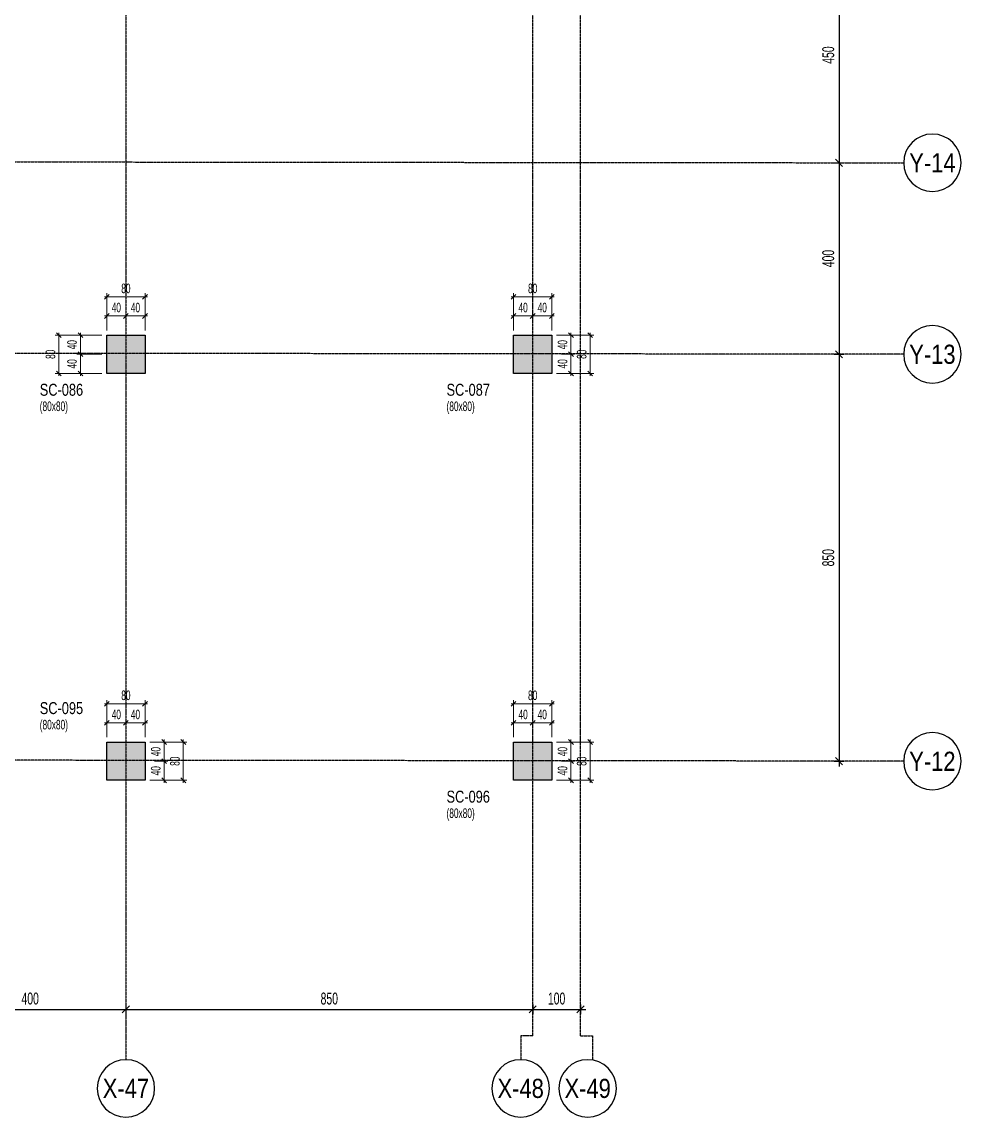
# Model space of a CAD drawing. Header units: millimetres. Extents: x -832 to 6845, y -750 to 4194.
# Drawn here: x 4883 to 6845, y -750 to 1537 of the extents above; entities that cross this region are included whole.
import ezdxf
from ezdxf.enums import TextEntityAlignment as Align

# ---------------------------------------------------------------- set-up
doc = ezdxf.new("R2010")
doc.units = ezdxf.units.MM
doc.header["$LTSCALE"] = 100
doc.header["$PDSIZE"] = -100
doc.linetypes.add('DASHDOT', pattern=[2.4, 2, -0.2, 0, -0.2])
for name, color, linetype in [('AKS BALON_ULK', 9, 'Continuous'), ('AKS YAZI_ULK', 20, 'Continuous'), ('AKS_ULK', 8, 'DASHDOT'), ('KOLON-PERDE CEKIRDEK_ULK', 4, 'Continuous'), ('OLCU DIS_ULK', 7, 'Continuous'), ('TARAMA SOLID_ULK', 251, 'Continuous')]:
    doc.layers.add(name, color=color, linetype=linetype)
for name, color, linetype, lineweight in [('KOLON BOYUT_ULK', 255, 'Continuous', 13), ('KOLON ISIM_ULK', 91, 'Continuous', 13), ('OLCU IC_ULK', 146, 'Continuous', 18)]:
    doc.layers.add(name, color=color, linetype=linetype, lineweight=lineweight)
doc.styles.add('ULK-SIMPLXTW.shx', font='ARIALN.TTF')
doc.styles.add('ulkr-simplxtw.shx', font='ulkr-simplxtw.shx', dxfattribs={"width": 0.65})
doc.dimstyles.new('1-100-DIS_ULK', dxfattribs={"dimscale": 100, "dimtxt": 0.25, "dimasz": 0.15, "dimexe": 0.1, "dimexo": 0.1, "dimgap": 0.1, "dimtad": 1, "dimdec": 0, "dimzin": 9, "dimdsep": 46, "dimtxsty": 'ulkr-simplxtw.shx', "dimblk": 'OBLIQUE', "dimcen": 0.1, "dimdle": 0.11, "dimclrd": 256, "dimclre": 256, "dimclrt": 3, "dimadec": 0, "dimazin": 0, "dimtfac": 1, "dimtdec": 0, "dimtix": 1, "dimtmove": 1, "dimatfit": 3, "dimldrblk": 'OBLIQUE', "dimfxl": 1, "dimtolj": 1, "dimtzin": 12, "dimarcsym": 0})
doc.dimstyles.new('1-100-IC_ULK', dxfattribs={"dimscale": 10, "dimtxt": 2, "dimasz": 1, "dimexe": 0.75, "dimexo": 1, "dimgap": 0.75, "dimtad": 1, "dimdec": 1, "dimzin": 9, "dimdsep": 46, "dimtxsty": 'ulkr-simplxtw.shx', "dimblk": 'OBLIQUE', "dimcen": 0.1, "dimdle": 0.5, "dimclrd": 146, "dimclre": 146, "dimclrt": 2, "dimadec": 0, "dimazin": 2, "dimtfac": 1, "dimtdec": 1, "dimtix": 1, "dimtmove": 2, "dimatfit": 3, "dimldrblk": 'OBLIQUE', "dimfxl": 1, "dimtolj": 1, "dimtzin": 0, "dimlwd": -1, "dimlwe": -1, "dimarcsym": 0})

# ---------------------------------------------------------------- blocks, each defined once
blk = doc.blocks.new('AKS SEMBOL_ULK')
at = {"layer": 'AKS BALON_ULK', "linetype": 'ByBlock'}
blk.add_circle((0, -41.2), 60, dxfattribs=at)
at = {"layer": 'AKS YAZI_ULK', "style": 'ULK-SIMPLXTW.shx'}
blk.add_attdef('1', text='', height=40, dxfattribs=at).set_placement((0, -41.2), align=Align.MIDDLE)
blk = doc.blocks.new('_Oblique')
at = {"color": 0, "linetype": 'ByBlock', "lineweight": -2}
blk.add_line((-0.5, -0.5), (0.5, 0.5), dxfattribs=at)
blk = doc.blocks.new('*D931')
at = {"layer": 'Defpoints', "color": 0, "transparency": 16777216}
for p in [(6570.2, 1693.2), (6570.2, 1243.2), (6590.2, 1243.2)]:
    blk.add_point(p, dxfattribs=at)
at = {"layer": 'OLCU DIS_ULK', "lineweight": -2, "transparency": 16777216}
for p, q in [((6580.2, 1693.2), (6600.2, 1693.2)), ((6590.2, 1704.2), (6590.2, 1232.2)), ((6580.2, 1243.2), (6600.2, 1243.2))]:
    blk.add_line(p, q, dxfattribs=at)
at = {"layer": 'OLCU DIS_ULK', "lineweight": -2, "transparency": 16777216, "xscale": 15, "yscale": 15, "zscale": 15}
for p, rotation in [((6590.2, 1693.2), 90), ((6590.2, 1243.2), 270)]:
    blk.add_blockref('_Oblique', p, dxfattribs=dict(at, rotation=rotation))
at = {"layer": 'OLCU DIS_ULK', "color": 3, "transparency": 16777216, "insert": (6567.7, 1468.2), "char_height": 25, "attachment_point": 5, "rotation": 90, "style": 'ulkr-simplxtw.shx'}
blk.add_mtext('\\A1;450', dxfattribs=at)
blk = doc.blocks.new('*D934')
at = {"layer": 'Defpoints', "color": 0, "transparency": 16777216}
for p in [(6570.2, 843.2), (6570.2, -6.8), (6590.2, -6.8)]:
    blk.add_point(p, dxfattribs=at)
at = {"layer": 'OLCU DIS_ULK', "lineweight": -2, "transparency": 16777216}
for p, q in [((6590.2, 854.2), (6590.2, -17.8)), ((6580.2, 843.2), (6600.2, 843.2)), ((6580.2, -6.8), (6600.2, -6.8))]:
    blk.add_line(p, q, dxfattribs=at)
at = {"layer": 'OLCU DIS_ULK', "lineweight": -2, "transparency": 16777216, "xscale": 15, "yscale": 15, "zscale": 15}
for p, rotation in [((6590.2, 843.2), 90), ((6590.2, -6.8), 270)]:
    blk.add_blockref('_Oblique', p, dxfattribs=dict(at, rotation=rotation))
at = {"layer": 'OLCU DIS_ULK', "color": 3, "transparency": 16777216, "insert": (6567.7, 418.2), "char_height": 25, "attachment_point": 5, "rotation": 90, "style": 'ulkr-simplxtw.shx'}
blk.add_mtext('\\A1;850', dxfattribs=at)
blk = doc.blocks.new('*D935')
at = {"layer": 'Defpoints', "color": 0, "transparency": 16777216}
for p in [(6570.2, 1243.2), (6570.2, 843.2), (6590.2, 843.2)]:
    blk.add_point(p, dxfattribs=at)
at = {"layer": 'OLCU DIS_ULK', "lineweight": -2, "transparency": 16777216}
for p, q in [((6580.2, 1243.2), (6600.2, 1243.2)), ((6590.2, 1254.2), (6590.2, 832.2)), ((6580.2, 843.2), (6600.2, 843.2))]:
    blk.add_line(p, q, dxfattribs=at)
at = {"layer": 'OLCU DIS_ULK', "lineweight": -2, "transparency": 16777216, "xscale": 15, "yscale": 15, "zscale": 15}
for p, rotation in [((6590.2, 1243.2), 90), ((6590.2, 843.2), 270)]:
    blk.add_blockref('_Oblique', p, dxfattribs=dict(at, rotation=rotation))
at = {"layer": 'OLCU DIS_ULK', "color": 3, "transparency": 16777216, "insert": (6567.7, 1043.2), "char_height": 25, "attachment_point": 5, "rotation": 90, "style": 'ulkr-simplxtw.shx'}
blk.add_mtext('\\A1;400', dxfattribs=at)
blk = doc.blocks.new('*D947')
at = {"layer": 'Defpoints', "color": 0, "transparency": 16777216}
for p in [(5950, -505.3), (6050, -505.3), (6050, -525.3)]:
    blk.add_point(p, dxfattribs=at)
at = {"layer": 'OLCU DIS_ULK', "lineweight": -2, "transparency": 16777216}
for p, q in [((5939, -525.3), (6061, -525.3)), ((5950, -515.3), (5950, -535.3)), ((6050, -515.3), (6050, -535.3))]:
    blk.add_line(p, q, dxfattribs=at)
at = {"layer": 'OLCU DIS_ULK', "lineweight": -2, "transparency": 16777216, "xscale": 15, "yscale": 15, "zscale": 15, "rotation": 180}
blk.add_blockref('_Oblique', (5950, -525.3), dxfattribs=at)
at = {"layer": 'OLCU DIS_ULK', "lineweight": -2, "transparency": 16777216, "xscale": 15, "yscale": 15, "zscale": 15}
blk.add_blockref('_Oblique', (6050, -525.3), dxfattribs=at)
at = {"layer": 'OLCU DIS_ULK', "color": 3, "transparency": 16777216, "insert": (6000, -502.8), "char_height": 25, "attachment_point": 5, "style": 'ulkr-simplxtw.shx'}
blk.add_mtext('\\A1;100', dxfattribs=at)
blk = doc.blocks.new('*D953')
at = {"layer": 'Defpoints', "color": 0, "transparency": 16777216}
for p in [(4700, -505.3), (5100, -505.3), (5100, -525.3)]:
    blk.add_point(p, dxfattribs=at)
at = {"layer": 'OLCU DIS_ULK', "lineweight": -2, "transparency": 16777216}
for p, q in [((4689, -525.3), (5111, -525.3)), ((4700, -515.3), (4700, -535.3)), ((5100, -515.3), (5100, -535.3))]:
    blk.add_line(p, q, dxfattribs=at)
at = {"layer": 'OLCU DIS_ULK', "lineweight": -2, "transparency": 16777216, "xscale": 15, "yscale": 15, "zscale": 15, "rotation": 180}
blk.add_blockref('_Oblique', (4700, -525.3), dxfattribs=at)
at = {"layer": 'OLCU DIS_ULK', "lineweight": -2, "transparency": 16777216, "xscale": 15, "yscale": 15, "zscale": 15}
blk.add_blockref('_Oblique', (5100, -525.3), dxfattribs=at)
at = {"layer": 'OLCU DIS_ULK', "color": 3, "transparency": 16777216, "insert": (4900, -502.8), "char_height": 25, "attachment_point": 5, "style": 'ulkr-simplxtw.shx'}
blk.add_mtext('\\A1;400', dxfattribs=at)
blk = doc.blocks.new('*D955')
at = {"layer": 'Defpoints', "color": 0, "transparency": 16777216}
for p in [(5100, -505.3), (5950, -505.3), (5950, -525.3)]:
    blk.add_point(p, dxfattribs=at)
at = {"layer": 'OLCU DIS_ULK', "lineweight": -2, "transparency": 16777216}
for p, q in [((5089, -525.3), (5961, -525.3)), ((5100, -515.3), (5100, -535.3)), ((5950, -515.3), (5950, -535.3))]:
    blk.add_line(p, q, dxfattribs=at)
at = {"layer": 'OLCU DIS_ULK', "lineweight": -2, "transparency": 16777216, "xscale": 15, "yscale": 15, "zscale": 15, "rotation": 180}
blk.add_blockref('_Oblique', (5100, -525.3), dxfattribs=at)
at = {"layer": 'OLCU DIS_ULK', "lineweight": -2, "transparency": 16777216, "xscale": 15, "yscale": 15, "zscale": 15}
blk.add_blockref('_Oblique', (5950, -525.3), dxfattribs=at)
at = {"layer": 'OLCU DIS_ULK', "color": 3, "transparency": 16777216, "insert": (5525, -502.8), "char_height": 25, "attachment_point": 5, "style": 'ulkr-simplxtw.shx'}
blk.add_mtext('\\A1;850', dxfattribs=at)
blk = doc.blocks.new('*U12')
at = {"layer": 'KOLON BOYUT_ULK', "style": 'ulkr-simplxtw.shx', "width": 0.65}
blk.add_attdef('2', text='', height=20, dxfattribs=at).set_placement((0, -37), align=Align.TOP_LEFT)
at = {"layer": 'KOLON ISIM_ULK', "style": 'ulkr-simplxtw.shx', "width": 0.8}
blk.add_attdef('1', text='', height=25, dxfattribs=at).set_placement((0, 0), align=Align.TOP_LEFT)
blk = doc.blocks.new('*D1053')
at = {"layer": 'Defpoints', "color": 0, "transparency": 16777216}
for p in [(5005, 883.2), (5060, 883.2), (5060, 843.2)]:
    blk.add_point(p, dxfattribs=at)
at = {"layer": 'OLCU IC_ULK', "color": 146, "linetype": 'Continuous', "transparency": 16777216}
for p, q in [((5050, 883.2), (4997.5, 883.2)), ((5050, 843.2), (4997.5, 843.2))]:
    blk.add_line(p, q, dxfattribs=at)
at = {"layer": 'OLCU IC_ULK', "color": 146, "transparency": 16777216}
blk.add_line((5005, 838.2), (5005, 888.2), dxfattribs=at)
at = {"layer": 'OLCU IC_ULK', "color": 146, "transparency": 16777216, "xscale": 10, "yscale": 10, "zscale": 10}
for p, rotation in [((5005, 883.2), 90), ((5005, 843.2), 270)]:
    blk.add_blockref('_Oblique', p, dxfattribs=dict(at, rotation=rotation))
at = {"layer": 'OLCU IC_ULK', "color": 2, "transparency": 16777216, "insert": (4987.5, 863.2), "char_height": 20, "attachment_point": 5, "rotation": 90, "style": 'ulkr-simplxtw.shx'}
blk.add_mtext('\\A1;40', dxfattribs=at)
blk = doc.blocks.new('*D1054')
at = {"layer": 'Defpoints', "color": 0, "transparency": 16777216}
for p in [(5005, 843.2), (5060, 843.2), (5060, 803.2)]:
    blk.add_point(p, dxfattribs=at)
at = {"layer": 'OLCU IC_ULK', "color": 146, "transparency": 16777216}
blk.add_line((5005, 798.2), (5005, 848.2), dxfattribs=at)
at = {"layer": 'OLCU IC_ULK', "color": 146, "linetype": 'Continuous', "transparency": 16777216}
for p, q in [((5050, 843.2), (4997.5, 843.2)), ((5050, 803.2), (4997.5, 803.2))]:
    blk.add_line(p, q, dxfattribs=at)
at = {"layer": 'OLCU IC_ULK', "color": 146, "transparency": 16777216, "xscale": 10, "yscale": 10, "zscale": 10}
for p, rotation in [((5005, 843.2), 90), ((5005, 803.2), 270)]:
    blk.add_blockref('_Oblique', p, dxfattribs=dict(at, rotation=rotation))
at = {"layer": 'OLCU IC_ULK', "color": 2, "transparency": 16777216, "insert": (4987.5, 823.2), "char_height": 20, "attachment_point": 5, "rotation": 90, "style": 'ulkr-simplxtw.shx'}
blk.add_mtext('\\A1;40', dxfattribs=at)
blk = doc.blocks.new('*D1055')
at = {"layer": 'Defpoints', "color": 0, "transparency": 16777216}
for p in [(4960, 883.2), (5060, 883.2), (5060, 803.2)]:
    blk.add_point(p, dxfattribs=at)
at = {"layer": 'OLCU IC_ULK', "color": 146, "linetype": 'Continuous', "transparency": 16777216}
for p, q in [((5050, 883.2), (4952.5, 883.2)), ((5050, 803.2), (4952.5, 803.2))]:
    blk.add_line(p, q, dxfattribs=at)
at = {"layer": 'OLCU IC_ULK', "color": 146, "transparency": 16777216}
blk.add_line((4960, 798.2), (4960, 888.2), dxfattribs=at)
at = {"layer": 'OLCU IC_ULK', "color": 146, "transparency": 16777216, "xscale": 10, "yscale": 10, "zscale": 10}
for p, rotation in [((4960, 883.2), 90), ((4960, 803.2), 270)]:
    blk.add_blockref('_Oblique', p, dxfattribs=dict(at, rotation=rotation))
at = {"layer": 'OLCU IC_ULK', "color": 2, "transparency": 16777216, "insert": (4942.5, 843.2), "char_height": 20, "attachment_point": 5, "rotation": 90, "style": 'ulkr-simplxtw.shx'}
blk.add_mtext('\\A1;80', dxfattribs=at)
blk = doc.blocks.new('*D885')
at = {"layer": 'Defpoints', "color": 0, "transparency": 16777216}
for p in [(5140, 33.2), (5180, 33.2), (5150, -6.8)]:
    blk.add_point(p, dxfattribs=at)
at = {"layer": 'OLCU IC_ULK', "color": 146, "linetype": 'Continuous', "transparency": 16777216}
for p, q in [((5150, 33.2), (5187.5, 33.2)), ((5160, -6.8), (5187.5, -6.8))]:
    blk.add_line(p, q, dxfattribs=at)
at = {"layer": 'OLCU IC_ULK', "color": 146, "transparency": 16777216}
blk.add_line((5180, -11.8), (5180, 38.2), dxfattribs=at)
at = {"layer": 'OLCU IC_ULK', "color": 146, "transparency": 16777216, "xscale": 10, "yscale": 10, "zscale": 10}
for p, rotation in [((5180, 33.2), 90), ((5180, -6.8), 270)]:
    blk.add_blockref('_Oblique', p, dxfattribs=dict(at, rotation=rotation))
at = {"layer": 'OLCU IC_ULK', "color": 2, "transparency": 16777216, "insert": (5162.5, 13.2), "char_height": 20, "attachment_point": 5, "rotation": 90, "style": 'ulkr-simplxtw.shx'}
blk.add_mtext('\\A1;40', dxfattribs=at)
blk = doc.blocks.new('*D886')
at = {"layer": 'Defpoints', "color": 0, "transparency": 16777216}
for p in [(5150, -6.8), (5180, -6.8), (5140, -46.8)]:
    blk.add_point(p, dxfattribs=at)
at = {"layer": 'OLCU IC_ULK', "color": 146, "linetype": 'Continuous', "transparency": 16777216}
for p, q in [((5160, -6.8), (5187.5, -6.8)), ((5150, -46.8), (5187.5, -46.8))]:
    blk.add_line(p, q, dxfattribs=at)
at = {"layer": 'OLCU IC_ULK', "color": 146, "transparency": 16777216}
blk.add_line((5180, -51.8), (5180, -1.8), dxfattribs=at)
at = {"layer": 'OLCU IC_ULK', "color": 146, "transparency": 16777216, "xscale": 10, "yscale": 10, "zscale": 10}
for p, rotation in [((5180, -6.8), 90), ((5180, -46.8), 270)]:
    blk.add_blockref('_Oblique', p, dxfattribs=dict(at, rotation=rotation))
at = {"layer": 'OLCU IC_ULK', "color": 2, "transparency": 16777216, "insert": (5162.5, -26.8), "char_height": 20, "attachment_point": 5, "rotation": 90, "style": 'ulkr-simplxtw.shx'}
blk.add_mtext('\\A1;40', dxfattribs=at)
blk = doc.blocks.new('*D887')
at = {"layer": 'Defpoints', "color": 0, "transparency": 16777216}
for p in [(5140, 33.2), (5220, 33.2), (5140, -46.8)]:
    blk.add_point(p, dxfattribs=at)
at = {"layer": 'OLCU IC_ULK', "color": 146, "linetype": 'Continuous', "transparency": 16777216}
for p, q in [((5150, 33.2), (5227.5, 33.2)), ((5150, -46.8), (5227.5, -46.8))]:
    blk.add_line(p, q, dxfattribs=at)
at = {"layer": 'OLCU IC_ULK', "color": 146, "transparency": 16777216}
blk.add_line((5220, -51.8), (5220, 38.2), dxfattribs=at)
at = {"layer": 'OLCU IC_ULK', "color": 146, "transparency": 16777216, "xscale": 10, "yscale": 10, "zscale": 10}
for p, rotation in [((5220, 33.2), 90), ((5220, -46.8), 270)]:
    blk.add_blockref('_Oblique', p, dxfattribs=dict(at, rotation=rotation))
at = {"layer": 'OLCU IC_ULK', "color": 2, "transparency": 16777216, "insert": (5202.5, -6.8), "char_height": 20, "attachment_point": 5, "rotation": 90, "style": 'ulkr-simplxtw.shx'}
blk.add_mtext('\\A1;80', dxfattribs=at)
blk = doc.blocks.new('*D888')
at = {"layer": 'Defpoints', "color": 0, "transparency": 16777216}
for p in [(5100, 73.2), (5100, 73.2), (5140, 33.2)]:
    blk.add_point(p, dxfattribs=at)
at = {"layer": 'OLCU IC_ULK', "color": 146, "transparency": 16777216}
blk.add_line((5145, 73.2), (5095, 73.2), dxfattribs=at)
at = {"layer": 'OLCU IC_ULK', "color": 146, "linetype": 'Continuous', "transparency": 16777216}
for p, q in [((5140, 43.2), (5140, 80.7)), ((5100, 63.2), (5100, 65.7))]:
    blk.add_line(p, q, dxfattribs=at)
at = {"layer": 'OLCU IC_ULK', "color": 146, "transparency": 16777216, "xscale": 10, "yscale": 10, "zscale": 10, "rotation": 180}
blk.add_blockref('_Oblique', (5100, 73.2), dxfattribs=at)
at = {"layer": 'OLCU IC_ULK', "color": 146, "transparency": 16777216, "xscale": 10, "yscale": 10, "zscale": 10}
blk.add_blockref('_Oblique', (5140, 73.2), dxfattribs=at)
at = {"layer": 'OLCU IC_ULK', "color": 2, "transparency": 16777216, "insert": (5120, 90.7), "char_height": 20, "attachment_point": 5, "style": 'ulkr-simplxtw.shx'}
blk.add_mtext('\\A1;40', dxfattribs=at)
blk = doc.blocks.new('*D889')
at = {"layer": 'Defpoints', "color": 0, "transparency": 16777216}
for p in [(5060, 73.2), (5100, 73.2), (5060, 33.2)]:
    blk.add_point(p, dxfattribs=at)
at = {"layer": 'OLCU IC_ULK', "color": 146, "transparency": 16777216}
blk.add_line((5105, 73.2), (5055, 73.2), dxfattribs=at)
at = {"layer": 'OLCU IC_ULK', "color": 146, "linetype": 'Continuous', "transparency": 16777216}
for p, q in [((5060, 43.2), (5060, 80.7)), ((5100, 63.2), (5100, 65.7))]:
    blk.add_line(p, q, dxfattribs=at)
at = {"layer": 'OLCU IC_ULK', "color": 146, "transparency": 16777216, "xscale": 10, "yscale": 10, "zscale": 10, "rotation": 180}
blk.add_blockref('_Oblique', (5060, 73.2), dxfattribs=at)
at = {"layer": 'OLCU IC_ULK', "color": 146, "transparency": 16777216, "xscale": 10, "yscale": 10, "zscale": 10}
blk.add_blockref('_Oblique', (5100, 73.2), dxfattribs=at)
at = {"layer": 'OLCU IC_ULK', "color": 2, "transparency": 16777216, "insert": (5080, 90.7), "char_height": 20, "attachment_point": 5, "style": 'ulkr-simplxtw.shx'}
blk.add_mtext('\\A1;40', dxfattribs=at)
blk = doc.blocks.new('*D890')
at = {"layer": 'Defpoints', "color": 0, "transparency": 16777216}
for p in [(5060, 113.2), (5060, 33.2), (5140, 33.2)]:
    blk.add_point(p, dxfattribs=at)
at = {"layer": 'OLCU IC_ULK', "color": 146, "linetype": 'Continuous', "transparency": 16777216}
for p, q in [((5060, 43.2), (5060, 120.7)), ((5140, 43.2), (5140, 120.7))]:
    blk.add_line(p, q, dxfattribs=at)
at = {"layer": 'OLCU IC_ULK', "color": 146, "transparency": 16777216}
blk.add_line((5145, 113.2), (5055, 113.2), dxfattribs=at)
at = {"layer": 'OLCU IC_ULK', "color": 146, "transparency": 16777216, "xscale": 10, "yscale": 10, "zscale": 10, "rotation": 180}
blk.add_blockref('_Oblique', (5060, 113.2), dxfattribs=at)
at = {"layer": 'OLCU IC_ULK', "color": 146, "transparency": 16777216, "xscale": 10, "yscale": 10, "zscale": 10}
blk.add_blockref('_Oblique', (5140, 113.2), dxfattribs=at)
at = {"layer": 'OLCU IC_ULK', "color": 2, "transparency": 16777216, "insert": (5100, 130.7), "char_height": 20, "attachment_point": 5, "style": 'ulkr-simplxtw.shx'}
blk.add_mtext('\\A1;80', dxfattribs=at)
blk = doc.blocks.new('*D891')
at = {"layer": 'Defpoints', "color": 0, "transparency": 16777216}
for p in [(5990, 33.2), (6030, 33.2), (6000, -6.8)]:
    blk.add_point(p, dxfattribs=at)
at = {"layer": 'OLCU IC_ULK', "color": 146, "linetype": 'Continuous', "transparency": 16777216}
for p, q in [((6000, 33.2), (6037.5, 33.2)), ((6010, -6.8), (6037.5, -6.8))]:
    blk.add_line(p, q, dxfattribs=at)
at = {"layer": 'OLCU IC_ULK', "color": 146, "transparency": 16777216}
blk.add_line((6030, -11.8), (6030, 38.2), dxfattribs=at)
at = {"layer": 'OLCU IC_ULK', "color": 146, "transparency": 16777216, "xscale": 10, "yscale": 10, "zscale": 10}
for p, rotation in [((6030, 33.2), 90), ((6030, -6.8), 270)]:
    blk.add_blockref('_Oblique', p, dxfattribs=dict(at, rotation=rotation))
at = {"layer": 'OLCU IC_ULK', "color": 2, "transparency": 16777216, "insert": (6012.5, 13.2), "char_height": 20, "attachment_point": 5, "rotation": 90, "style": 'ulkr-simplxtw.shx'}
blk.add_mtext('\\A1;40', dxfattribs=at)
blk = doc.blocks.new('*D892')
at = {"layer": 'Defpoints', "color": 0, "transparency": 16777216}
for p in [(6000, -6.8), (6030, -6.8), (5990, -46.8)]:
    blk.add_point(p, dxfattribs=at)
at = {"layer": 'OLCU IC_ULK', "color": 146, "linetype": 'Continuous', "transparency": 16777216}
for p, q in [((6010, -6.8), (6037.5, -6.8)), ((6000, -46.8), (6037.5, -46.8))]:
    blk.add_line(p, q, dxfattribs=at)
at = {"layer": 'OLCU IC_ULK', "color": 146, "transparency": 16777216}
blk.add_line((6030, -51.8), (6030, -1.8), dxfattribs=at)
at = {"layer": 'OLCU IC_ULK', "color": 146, "transparency": 16777216, "xscale": 10, "yscale": 10, "zscale": 10}
for p, rotation in [((6030, -6.8), 90), ((6030, -46.8), 270)]:
    blk.add_blockref('_Oblique', p, dxfattribs=dict(at, rotation=rotation))
at = {"layer": 'OLCU IC_ULK', "color": 2, "transparency": 16777216, "insert": (6012.5, -26.8), "char_height": 20, "attachment_point": 5, "rotation": 90, "style": 'ulkr-simplxtw.shx'}
blk.add_mtext('\\A1;40', dxfattribs=at)
blk = doc.blocks.new('*D893')
at = {"layer": 'Defpoints', "color": 0, "transparency": 16777216}
for p in [(5990, 33.2), (6070, 33.2), (5990, -46.8)]:
    blk.add_point(p, dxfattribs=at)
at = {"layer": 'OLCU IC_ULK', "color": 146, "linetype": 'Continuous', "transparency": 16777216}
for p, q in [((6000, 33.2), (6077.5, 33.2)), ((6000, -46.8), (6077.5, -46.8))]:
    blk.add_line(p, q, dxfattribs=at)
at = {"layer": 'OLCU IC_ULK', "color": 146, "transparency": 16777216}
blk.add_line((6070, -51.8), (6070, 38.2), dxfattribs=at)
at = {"layer": 'OLCU IC_ULK', "color": 146, "transparency": 16777216, "xscale": 10, "yscale": 10, "zscale": 10}
for p, rotation in [((6070, 33.2), 90), ((6070, -46.8), 270)]:
    blk.add_blockref('_Oblique', p, dxfattribs=dict(at, rotation=rotation))
at = {"layer": 'OLCU IC_ULK', "color": 2, "transparency": 16777216, "insert": (6052.5, -6.8), "char_height": 20, "attachment_point": 5, "rotation": 90, "style": 'ulkr-simplxtw.shx'}
blk.add_mtext('\\A1;80', dxfattribs=at)
blk = doc.blocks.new('*D894')
at = {"layer": 'Defpoints', "color": 0, "transparency": 16777216}
for p in [(5950, 73.2), (5950, 73.2), (5990, 33.2)]:
    blk.add_point(p, dxfattribs=at)
at = {"layer": 'OLCU IC_ULK', "color": 146, "transparency": 16777216}
blk.add_line((5995, 73.2), (5945, 73.2), dxfattribs=at)
at = {"layer": 'OLCU IC_ULK', "color": 146, "linetype": 'Continuous', "transparency": 16777216}
for p, q in [((5990, 43.2), (5990, 80.7)), ((5950, 63.2), (5950, 65.7))]:
    blk.add_line(p, q, dxfattribs=at)
at = {"layer": 'OLCU IC_ULK', "color": 146, "transparency": 16777216, "xscale": 10, "yscale": 10, "zscale": 10, "rotation": 180}
blk.add_blockref('_Oblique', (5950, 73.2), dxfattribs=at)
at = {"layer": 'OLCU IC_ULK', "color": 146, "transparency": 16777216, "xscale": 10, "yscale": 10, "zscale": 10}
blk.add_blockref('_Oblique', (5990, 73.2), dxfattribs=at)
at = {"layer": 'OLCU IC_ULK', "color": 2, "transparency": 16777216, "insert": (5970, 90.7), "char_height": 20, "attachment_point": 5, "style": 'ulkr-simplxtw.shx'}
blk.add_mtext('\\A1;40', dxfattribs=at)
blk = doc.blocks.new('*D895')
at = {"layer": 'Defpoints', "color": 0, "transparency": 16777216}
for p in [(5910, 73.2), (5950, 73.2), (5910, 33.2)]:
    blk.add_point(p, dxfattribs=at)
at = {"layer": 'OLCU IC_ULK', "color": 146, "transparency": 16777216}
blk.add_line((5955, 73.2), (5905, 73.2), dxfattribs=at)
at = {"layer": 'OLCU IC_ULK', "color": 146, "linetype": 'Continuous', "transparency": 16777216}
for p, q in [((5910, 43.2), (5910, 80.7)), ((5950, 63.2), (5950, 65.7))]:
    blk.add_line(p, q, dxfattribs=at)
at = {"layer": 'OLCU IC_ULK', "color": 146, "transparency": 16777216, "xscale": 10, "yscale": 10, "zscale": 10, "rotation": 180}
blk.add_blockref('_Oblique', (5910, 73.2), dxfattribs=at)
at = {"layer": 'OLCU IC_ULK', "color": 146, "transparency": 16777216, "xscale": 10, "yscale": 10, "zscale": 10}
blk.add_blockref('_Oblique', (5950, 73.2), dxfattribs=at)
at = {"layer": 'OLCU IC_ULK', "color": 2, "transparency": 16777216, "insert": (5930, 90.7), "char_height": 20, "attachment_point": 5, "style": 'ulkr-simplxtw.shx'}
blk.add_mtext('\\A1;40', dxfattribs=at)
blk = doc.blocks.new('*D896')
at = {"layer": 'Defpoints', "color": 0, "transparency": 16777216}
for p in [(5910, 113.2), (5910, 33.2), (5990, 33.2)]:
    blk.add_point(p, dxfattribs=at)
at = {"layer": 'OLCU IC_ULK', "color": 146, "linetype": 'Continuous', "transparency": 16777216}
for p, q in [((5910, 43.2), (5910, 120.7)), ((5990, 43.2), (5990, 120.7))]:
    blk.add_line(p, q, dxfattribs=at)
at = {"layer": 'OLCU IC_ULK', "color": 146, "transparency": 16777216}
blk.add_line((5995, 113.2), (5905, 113.2), dxfattribs=at)
at = {"layer": 'OLCU IC_ULK', "color": 146, "transparency": 16777216, "xscale": 10, "yscale": 10, "zscale": 10, "rotation": 180}
blk.add_blockref('_Oblique', (5910, 113.2), dxfattribs=at)
at = {"layer": 'OLCU IC_ULK', "color": 146, "transparency": 16777216, "xscale": 10, "yscale": 10, "zscale": 10}
blk.add_blockref('_Oblique', (5990, 113.2), dxfattribs=at)
at = {"layer": 'OLCU IC_ULK', "color": 2, "transparency": 16777216, "insert": (5950, 130.7), "char_height": 20, "attachment_point": 5, "style": 'ulkr-simplxtw.shx'}
blk.add_mtext('\\A1;80', dxfattribs=at)
blk = doc.blocks.new('*D897')
at = {"layer": 'Defpoints', "color": 0, "transparency": 16777216}
for p in [(5990, 883.2), (6030, 883.2), (6000, 843.2)]:
    blk.add_point(p, dxfattribs=at)
at = {"layer": 'OLCU IC_ULK', "color": 146, "linetype": 'Continuous', "transparency": 16777216}
for p, q in [((6000, 883.2), (6037.5, 883.2)), ((6010, 843.2), (6037.5, 843.2))]:
    blk.add_line(p, q, dxfattribs=at)
at = {"layer": 'OLCU IC_ULK', "color": 146, "transparency": 16777216}
blk.add_line((6030, 838.2), (6030, 888.2), dxfattribs=at)
at = {"layer": 'OLCU IC_ULK', "color": 146, "transparency": 16777216, "xscale": 10, "yscale": 10, "zscale": 10}
for p, rotation in [((6030, 883.2), 90), ((6030, 843.2), 270)]:
    blk.add_blockref('_Oblique', p, dxfattribs=dict(at, rotation=rotation))
at = {"layer": 'OLCU IC_ULK', "color": 2, "transparency": 16777216, "insert": (6012.5, 863.2), "char_height": 20, "attachment_point": 5, "rotation": 90, "style": 'ulkr-simplxtw.shx'}
blk.add_mtext('\\A1;40', dxfattribs=at)
blk = doc.blocks.new('*D898')
at = {"layer": 'Defpoints', "color": 0, "transparency": 16777216}
for p in [(6000, 843.2), (6030, 843.2), (5990, 803.2)]:
    blk.add_point(p, dxfattribs=at)
at = {"layer": 'OLCU IC_ULK', "color": 146, "transparency": 16777216}
blk.add_line((6030, 798.2), (6030, 848.2), dxfattribs=at)
at = {"layer": 'OLCU IC_ULK', "color": 146, "linetype": 'Continuous', "transparency": 16777216}
for p, q in [((6010, 843.2), (6037.5, 843.2)), ((6000, 803.2), (6037.5, 803.2))]:
    blk.add_line(p, q, dxfattribs=at)
at = {"layer": 'OLCU IC_ULK', "color": 146, "transparency": 16777216, "xscale": 10, "yscale": 10, "zscale": 10}
for p, rotation in [((6030, 843.2), 90), ((6030, 803.2), 270)]:
    blk.add_blockref('_Oblique', p, dxfattribs=dict(at, rotation=rotation))
at = {"layer": 'OLCU IC_ULK', "color": 2, "transparency": 16777216, "insert": (6012.5, 823.2), "char_height": 20, "attachment_point": 5, "rotation": 90, "style": 'ulkr-simplxtw.shx'}
blk.add_mtext('\\A1;40', dxfattribs=at)
blk = doc.blocks.new('*D899')
at = {"layer": 'Defpoints', "color": 0, "transparency": 16777216}
for p in [(5990, 883.2), (6070, 883.2), (5990, 803.2)]:
    blk.add_point(p, dxfattribs=at)
at = {"layer": 'OLCU IC_ULK', "color": 146, "linetype": 'Continuous', "transparency": 16777216}
for p, q in [((6000, 883.2), (6077.5, 883.2)), ((6000, 803.2), (6077.5, 803.2))]:
    blk.add_line(p, q, dxfattribs=at)
at = {"layer": 'OLCU IC_ULK', "color": 146, "transparency": 16777216}
blk.add_line((6070, 798.2), (6070, 888.2), dxfattribs=at)
at = {"layer": 'OLCU IC_ULK', "color": 146, "transparency": 16777216, "xscale": 10, "yscale": 10, "zscale": 10}
for p, rotation in [((6070, 883.2), 90), ((6070, 803.2), 270)]:
    blk.add_blockref('_Oblique', p, dxfattribs=dict(at, rotation=rotation))
at = {"layer": 'OLCU IC_ULK', "color": 2, "transparency": 16777216, "insert": (6052.5, 843.2), "char_height": 20, "attachment_point": 5, "rotation": 90, "style": 'ulkr-simplxtw.shx'}
blk.add_mtext('\\A1;80', dxfattribs=at)
blk = doc.blocks.new('*D900')
at = {"layer": 'Defpoints', "color": 0, "transparency": 16777216}
for p in [(5950, 923.2), (5950, 923.2), (5990, 883.2)]:
    blk.add_point(p, dxfattribs=at)
at = {"layer": 'OLCU IC_ULK', "color": 146, "transparency": 16777216}
blk.add_line((5995, 923.2), (5945, 923.2), dxfattribs=at)
at = {"layer": 'OLCU IC_ULK', "color": 146, "linetype": 'Continuous', "transparency": 16777216}
for p, q in [((5950, 913.2), (5950, 915.7)), ((5990, 893.2), (5990, 930.7))]:
    blk.add_line(p, q, dxfattribs=at)
at = {"layer": 'OLCU IC_ULK', "color": 146, "transparency": 16777216, "xscale": 10, "yscale": 10, "zscale": 10, "rotation": 180}
blk.add_blockref('_Oblique', (5950, 923.2), dxfattribs=at)
at = {"layer": 'OLCU IC_ULK', "color": 146, "transparency": 16777216, "xscale": 10, "yscale": 10, "zscale": 10}
blk.add_blockref('_Oblique', (5990, 923.2), dxfattribs=at)
at = {"layer": 'OLCU IC_ULK', "color": 2, "transparency": 16777216, "insert": (5970, 940.7), "char_height": 20, "attachment_point": 5, "style": 'ulkr-simplxtw.shx'}
blk.add_mtext('\\A1;40', dxfattribs=at)
blk = doc.blocks.new('*D901')
at = {"layer": 'Defpoints', "color": 0, "transparency": 16777216}
for p in [(5910, 923.2), (5950, 923.2), (5910, 883.2)]:
    blk.add_point(p, dxfattribs=at)
at = {"layer": 'OLCU IC_ULK', "color": 146, "transparency": 16777216}
blk.add_line((5955, 923.2), (5905, 923.2), dxfattribs=at)
at = {"layer": 'OLCU IC_ULK', "color": 146, "linetype": 'Continuous', "transparency": 16777216}
for p, q in [((5910, 893.2), (5910, 930.7)), ((5950, 913.2), (5950, 915.7))]:
    blk.add_line(p, q, dxfattribs=at)
at = {"layer": 'OLCU IC_ULK', "color": 146, "transparency": 16777216, "xscale": 10, "yscale": 10, "zscale": 10, "rotation": 180}
blk.add_blockref('_Oblique', (5910, 923.2), dxfattribs=at)
at = {"layer": 'OLCU IC_ULK', "color": 146, "transparency": 16777216, "xscale": 10, "yscale": 10, "zscale": 10}
blk.add_blockref('_Oblique', (5950, 923.2), dxfattribs=at)
at = {"layer": 'OLCU IC_ULK', "color": 2, "transparency": 16777216, "insert": (5930, 940.7), "char_height": 20, "attachment_point": 5, "style": 'ulkr-simplxtw.shx'}
blk.add_mtext('\\A1;40', dxfattribs=at)
blk = doc.blocks.new('*D902')
at = {"layer": 'Defpoints', "color": 0, "transparency": 16777216}
for p in [(5910, 963.2), (5910, 883.2), (5990, 883.2)]:
    blk.add_point(p, dxfattribs=at)
at = {"layer": 'OLCU IC_ULK', "color": 146, "transparency": 16777216}
blk.add_line((5995, 963.2), (5905, 963.2), dxfattribs=at)
at = {"layer": 'OLCU IC_ULK', "color": 146, "linetype": 'Continuous', "transparency": 16777216}
for p, q in [((5910, 893.2), (5910, 970.7)), ((5990, 893.2), (5990, 970.7))]:
    blk.add_line(p, q, dxfattribs=at)
at = {"layer": 'OLCU IC_ULK', "color": 146, "transparency": 16777216, "xscale": 10, "yscale": 10, "zscale": 10, "rotation": 180}
blk.add_blockref('_Oblique', (5910, 963.2), dxfattribs=at)
at = {"layer": 'OLCU IC_ULK', "color": 146, "transparency": 16777216, "xscale": 10, "yscale": 10, "zscale": 10}
blk.add_blockref('_Oblique', (5990, 963.2), dxfattribs=at)
at = {"layer": 'OLCU IC_ULK', "color": 2, "transparency": 16777216, "insert": (5950, 980.7), "char_height": 20, "attachment_point": 5, "style": 'ulkr-simplxtw.shx'}
blk.add_mtext('\\A1;80', dxfattribs=at)
blk = doc.blocks.new('*D927')
at = {"layer": 'Defpoints', "color": 0, "transparency": 16777216}
for p in [(5100, 923.2), (5100, 923.2), (5140, 883.2)]:
    blk.add_point(p, dxfattribs=at)
at = {"layer": 'OLCU IC_ULK', "color": 146, "transparency": 16777216}
blk.add_line((5145, 923.2), (5095, 923.2), dxfattribs=at)
at = {"layer": 'OLCU IC_ULK', "color": 146, "linetype": 'Continuous', "transparency": 16777216}
for p, q in [((5100, 913.2), (5100, 915.7)), ((5140, 893.2), (5140, 930.7))]:
    blk.add_line(p, q, dxfattribs=at)
at = {"layer": 'OLCU IC_ULK', "color": 146, "transparency": 16777216, "xscale": 10, "yscale": 10, "zscale": 10, "rotation": 180}
blk.add_blockref('_Oblique', (5100, 923.2), dxfattribs=at)
at = {"layer": 'OLCU IC_ULK', "color": 146, "transparency": 16777216, "xscale": 10, "yscale": 10, "zscale": 10}
blk.add_blockref('_Oblique', (5140, 923.2), dxfattribs=at)
at = {"layer": 'OLCU IC_ULK', "color": 2, "transparency": 16777216, "insert": (5120, 940.7), "char_height": 20, "attachment_point": 5, "style": 'ulkr-simplxtw.shx'}
blk.add_mtext('\\A1;40', dxfattribs=at)
blk = doc.blocks.new('*D928')
at = {"layer": 'Defpoints', "color": 0, "transparency": 16777216}
for p in [(5060, 923.2), (5100, 923.2), (5060, 883.2)]:
    blk.add_point(p, dxfattribs=at)
at = {"layer": 'OLCU IC_ULK', "color": 146, "transparency": 16777216}
blk.add_line((5105, 923.2), (5055, 923.2), dxfattribs=at)
at = {"layer": 'OLCU IC_ULK', "color": 146, "linetype": 'Continuous', "transparency": 16777216}
for p, q in [((5060, 893.2), (5060, 930.7)), ((5100, 913.2), (5100, 915.7))]:
    blk.add_line(p, q, dxfattribs=at)
at = {"layer": 'OLCU IC_ULK', "color": 146, "transparency": 16777216, "xscale": 10, "yscale": 10, "zscale": 10, "rotation": 180}
blk.add_blockref('_Oblique', (5060, 923.2), dxfattribs=at)
at = {"layer": 'OLCU IC_ULK', "color": 146, "transparency": 16777216, "xscale": 10, "yscale": 10, "zscale": 10}
blk.add_blockref('_Oblique', (5100, 923.2), dxfattribs=at)
at = {"layer": 'OLCU IC_ULK', "color": 2, "transparency": 16777216, "insert": (5080, 940.7), "char_height": 20, "attachment_point": 5, "style": 'ulkr-simplxtw.shx'}
blk.add_mtext('\\A1;40', dxfattribs=at)
blk = doc.blocks.new('*D929')
at = {"layer": 'Defpoints', "color": 0, "transparency": 16777216}
for p in [(5060, 963.2), (5060, 883.2), (5140, 883.2)]:
    blk.add_point(p, dxfattribs=at)
at = {"layer": 'OLCU IC_ULK', "color": 146, "transparency": 16777216}
blk.add_line((5145, 963.2), (5055, 963.2), dxfattribs=at)
at = {"layer": 'OLCU IC_ULK', "color": 146, "linetype": 'Continuous', "transparency": 16777216}
for p, q in [((5060, 893.2), (5060, 970.7)), ((5140, 893.2), (5140, 970.7))]:
    blk.add_line(p, q, dxfattribs=at)
at = {"layer": 'OLCU IC_ULK', "color": 146, "transparency": 16777216, "xscale": 10, "yscale": 10, "zscale": 10, "rotation": 180}
blk.add_blockref('_Oblique', (5060, 963.2), dxfattribs=at)
at = {"layer": 'OLCU IC_ULK', "color": 146, "transparency": 16777216, "xscale": 10, "yscale": 10, "zscale": 10}
blk.add_blockref('_Oblique', (5140, 963.2), dxfattribs=at)
at = {"layer": 'OLCU IC_ULK', "color": 2, "transparency": 16777216, "insert": (5100, 980.7), "char_height": 20, "attachment_point": 5, "style": 'ulkr-simplxtw.shx'}
blk.add_mtext('\\A1;80', dxfattribs=at)

msp = doc.modelspace()

# ---------------------------------------------------------------- hatches: boundary and pattern name
at = {"layer": 'TARAMA SOLID_ULK'}
h = msp.add_hatch(color=256, dxfattribs=at)
h.dxf.hatch_style = 1
h.paths.add_polyline_path([(5140, 803.22), (5060, 803.22), (5060, 883.22), (5140, 883.22)])
h = msp.add_hatch(color=256, dxfattribs=at)
h.dxf.hatch_style = 1
h.paths.add_polyline_path([(5990, 803.22), (5910, 803.22), (5910, 883.22), (5990, 883.22)])
h = msp.add_hatch(color=256, dxfattribs=at)
h.dxf.hatch_style = 1
h.paths.add_polyline_path([(5140, -46.78), (5060, -46.78), (5060, 33.22), (5140, 33.22)])
h = msp.add_hatch(color=256, dxfattribs=at)
h.dxf.hatch_style = 1
h.paths.add_polyline_path([(5910, -46.78), (5910, 33.22), (5990, 33.22), (5990, -46.78)])

# ---------------------------------------------------------------- linework, layer by layer
at = {"layer": 'AKS_ULK', "ltscale": 0.03}
for points in [[(5100, 4073.81), (5100, -630.29)], [(5950, -580.29), (5950, 4023.81), (5925, 4023.81), (5925, 4073.81)], [(6050, -580.29), (6050, 4023.81), (6075, 4023.81), (6075, 4073.81)], [(-711.61, 1250.72), (6725.24, 1243.22)], [(6725.24, 843.22), (-711.61, 850.72)], [(6725.24, -6.78), (-711.61, 0.72)], [(5950, -580.29), (5925, -580.29), (5925, -630.29)], [(6050, -580.29), (6075, -580.29), (6075, -630.29)]]:
    msp.add_lwpolyline(points, dxfattribs=at)
at = {"layer": 'KOLON-PERDE CEKIRDEK_ULK'}
for points in [[(5140, 803.22), (5060, 803.22), (5060, 883.22), (5140, 883.22)], [(5990, 883.22), (5990, 803.22), (5910, 803.22), (5910, 883.22)], [(5140, -46.78), (5060, -46.78), (5060, 33.22), (5140, 33.22)]]:
    msp.add_lwpolyline(points, close=True, dxfattribs=at)
for points in [[(5910, -46.78), (5910, 33.22), (5990, 33.22), (5990, -46.78)], [(5990, -46.78), (5910, -46.78)]]:
    msp.add_lwpolyline(points, dxfattribs=at)

# ---------------------------------------------------------------- block references
at = {"layer": 'AKS_ULK', "linetype": 'ByBlock'}
ref = msp.add_blockref('AKS SEMBOL_ULK', (6785.24, 1201.97), dxfattribs=dict(at, xscale=-1, rotation=180))
ref.add_attrib('1', 'Y-14', dxfattribs={"layer": 'AKS YAZI_ULK', "height": 40, "style": 'ULK-SIMPLXTW.shx'}).set_placement((6785.24, 1243.22), align=Align.MIDDLE)
ref = msp.add_blockref('AKS SEMBOL_ULK', (6785.24, 801.97), dxfattribs=dict(at, xscale=-1, rotation=180))
ref.add_attrib('1', 'Y-13', dxfattribs={"layer": 'AKS YAZI_ULK', "height": 40, "style": 'ULK-SIMPLXTW.shx'}).set_placement((6785.24, 843.22), align=Align.MIDDLE)
ref = msp.add_blockref('AKS SEMBOL_ULK', (6785.24, -48.03), dxfattribs=dict(at, xscale=-1, rotation=180))
ref.add_attrib('1', 'Y-12', dxfattribs={"layer": 'AKS YAZI_ULK', "height": 40, "style": 'ULK-SIMPLXTW.shx'}).set_placement((6785.24, -6.78), align=Align.MIDDLE)
ref = msp.add_blockref('AKS SEMBOL_ULK', (5100, -731.54), dxfattribs=dict(at, xscale=-1, rotation=180))
ref.add_attrib('1', 'X-47', dxfattribs={"layer": 'AKS YAZI_ULK', "height": 40, "style": 'ULK-SIMPLXTW.shx'}).set_placement((5100, -690.29), align=Align.MIDDLE)
ref = msp.add_blockref('AKS SEMBOL_ULK', (5925, -731.54), dxfattribs=dict(at, xscale=-1, rotation=180))
ref.add_attrib('1', 'X-48', dxfattribs={"layer": 'AKS YAZI_ULK', "height": 40, "style": 'ULK-SIMPLXTW.shx'}).set_placement((5925, -690.29), align=Align.MIDDLE)
ref = msp.add_blockref('AKS SEMBOL_ULK', (6065, -731.54), dxfattribs=dict(at, xscale=-1, rotation=180))
ref.add_attrib('1', 'X-49', dxfattribs={"layer": 'AKS YAZI_ULK', "height": 40, "style": 'ULK-SIMPLXTW.shx'}).set_placement((6065, -690.29), align=Align.MIDDLE)
at = {"layer": 'KOLON ISIM_ULK'}
for p, values in [((4920, 781.55), {'1': 'SC-086', '2': '(80x80)'}), ((5770, 781.55), {'1': 'SC-087', '2': '(80x80)'}), ((4920, 116.55), {'1': 'SC-095', '2': '(80x80)'}), ((5770, -68.45), {'1': 'SC-096', '2': '(80x80)'})]:
    msp.add_blockref('*U12', p, dxfattribs=at).add_auto_attribs(values)

# ---------------------------------------------------------------- dimensions: what is measured, and where the dimension line sits
at = {"layer": 'OLCU DIS_ULK'}
for base, p1, p2, picture, middle in [((6590.24, 1243.22), (6570.24, 1693.22), (6570.24, 1243.22), '*D931', (6567.74, 1468.22)), ((6590.24, 843.22), (6570.24, 1243.22), (6570.24, 843.22), '*D935', (6567.74, 1043.22)), ((6590.24, -6.78), (6570.24, 843.22), (6570.24, -6.78), '*D934', (6567.74, 418.22))]:
    dim = msp.add_linear_dim(base=base, p1=p1, p2=p2, angle=270, dimstyle='1-100-DIS_ULK', dxfattribs=at)
    dim.commit()
    dim.dimension.update_dxf_attribs({"geometry": picture, "text_midpoint": middle})
for base, p1, p2, picture, middle in [((5100, -525.29), (4700, -505.29), (5100, -505.29), '*D953', (4900, -502.79)), ((5950, -525.29), (5100, -505.29), (5950, -505.29), '*D955', (5525, -502.79)), ((6050, -525.29), (5950, -505.29), (6050, -505.29), '*D947', (6000, -502.79))]:
    dim = msp.add_linear_dim(base=base, p1=p1, p2=p2, dimstyle='1-100-DIS_ULK', dxfattribs=at)
    dim.commit()
    dim.dimension.update_dxf_attribs({"geometry": picture, "text_midpoint": middle})
at = {"layer": 'OLCU IC_ULK'}
for base, p1, p2, angle, picture, middle in [((5060, 963.22), (5140, 883.22), (5060, 883.22), 180, '*D929', (5100, 980.72)), ((5910, 963.22), (5990, 883.22), (5910, 883.22), 180, '*D902', (5950, 980.72)), ((5060, 923.22), (5100, 923.22), (5060, 883.22), 180, '*D928', (5080, 940.72)), ((5100, 923.22), (5140, 883.22), (5100, 923.22), 180, '*D927', (5120, 940.72)), ((5910, 923.22), (5950, 923.22), (5910, 883.22), 180, '*D901', (5930, 940.72)), ((5950, 923.22), (5990, 883.22), (5950, 923.22), 180, '*D900', (5970, 940.72)), ((4960, 883.22), (5060, 803.22), (5060, 883.22), 90, '*D1055', (4942.5, 843.22)), ((5005, 883.22), (5060, 843.22), (5060, 883.22), 90, '*D1053', (4987.5, 863.22)), ((6030, 883.22), (6000, 843.22), (5990, 883.22), 90, '*D897', (6012.5, 863.22)), ((6070, 883.22), (5990, 803.22), (5990, 883.22), 90, '*D899', (6052.5, 843.22)), ((5005, 843.22), (5060, 803.22), (5060, 843.22), 90, '*D1054', (4987.5, 823.22)), ((6030, 843.22), (5990, 803.22), (6000, 843.22), 90, '*D898', (6012.5, 823.22)), ((5060, 113.22), (5140, 33.22), (5060, 33.22), 180, '*D890', (5100, 130.72)), ((5910, 113.22), (5990, 33.22), (5910, 33.22), 180, '*D896', (5950, 130.72)), ((5060, 73.22), (5100, 73.22), (5060, 33.22), 180, '*D889', (5080, 90.72)), ((5100, 73.22), (5140, 33.22), (5100, 73.22), 180, '*D888', (5120, 90.72)), ((5910, 73.22), (5950, 73.22), (5910, 33.22), 180, '*D895', (5930, 90.72)), ((5950, 73.22), (5990, 33.22), (5950, 73.22), 180, '*D894', (5970, 90.72)), ((5180, 33.22), (5150, -6.78), (5140, 33.22), 90, '*D885', (5162.5, 13.22)), ((5220, 33.22), (5140, -46.78), (5140, 33.22), 90, '*D887', (5202.5, -6.78)), ((6030, 33.22), (6000, -6.78), (5990, 33.22), 90, '*D891', (6012.5, 13.22)), ((6070, 33.22), (5990, -46.78), (5990, 33.22), 90, '*D893', (6052.5, -6.78)), ((5180, -6.78), (5140, -46.78), (5150, -6.78), 90, '*D886', (5162.5, -26.78)), ((6030, -6.78), (5990, -46.78), (6000, -6.78), 90, '*D892', (6012.5, -26.78))]:
    dim = msp.add_linear_dim(base=base, p1=p1, p2=p2, angle=angle, dimstyle='1-100-IC_ULK', dxfattribs=at)
    dim.commit()
    dim.dimension.update_dxf_attribs({"geometry": picture, "text_midpoint": middle})

doc.saveas('drawing.dxf')
